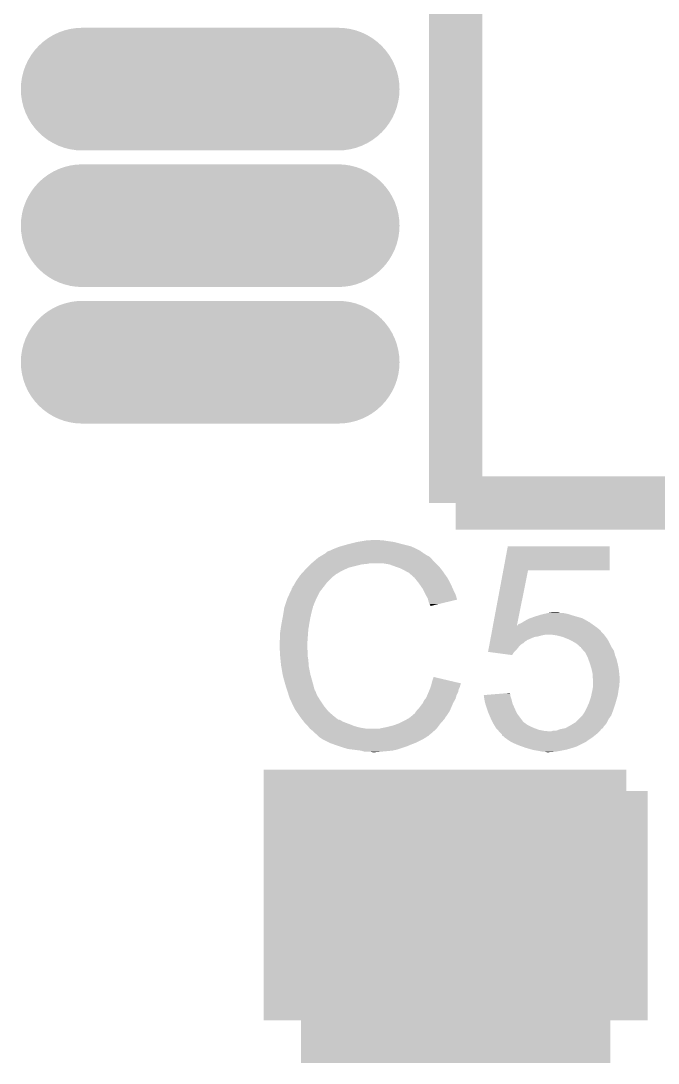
# Model space of a CAD drawing. Extents: x -0.06 to 0.95, y -0.15 to 2.11.
# Drawn here: x 0.2895 to 0.409, y 0.322 to 0.5174 of the extents above; entities that cross this region are included whole.
import ezdxf

# ---------------------------------------------------------------- set-up
doc = ezdxf.new("R2010")
doc.units = 0
doc.layers.get('0').update_dxf_attribs({"linetype": 'CONTINUOUS'})
doc.layers.add('LORA_CLICK_V104_GTO', color=6, linetype='CONTINUOUS')
doc.layers.add('LORA_CLICK_V104_GTS', color=1, linetype='CONTINUOUS')

# ---------------------------------------------------------------- blocks, each defined once
blk = doc.blocks.new('OBLONG_10')
at = {"const_width": 0.023}
blk.add_lwpolyline([(0.024, 0), (-0.024, 0)], dxfattribs=at)
at = {"const_width": 0.0115}
for points in [[(-0.02975, 0, 1), (-0.01825, 0, 1)], [(0.01825, 0, 1), (0.02975, 0, 1)]]:
    blk.add_lwpolyline(points, format="xyb", close=True, dxfattribs=at)
blk = doc.blocks.new('RECTANGLE_11')
blk.add_solid([(0.029, 0.024), (0.029, -0.024), (-0.029, 0.024), (-0.029, -0.024)])

msp = doc.modelspace()

# ---------------------------------------------------------------- linework, layer by layer
at = {"layer": 'LORA_CLICK_V104_GTO'}
for points, const_width in [([(0.371, 0.427), (0.371, 0.6576)], 0.01), ([(0.371, 0.427), (0.53, 0.427)], 0.01), ([(0.339, 0.33), (0.339, 0.373), (0.403, 0.373)], 0.008), ([(0.403, 0.33), (0.403, 0.373)], 0.008)]:
    msp.add_lwpolyline(points, dxfattribs=dict(at, const_width=const_width))
for points in [[(0.3475, 0.4181), (0.3479, 0.4183), (0.3643, 0.4181), (0.3639, 0.4183)], [(0.3479, 0.4183), (0.3484, 0.4185), (0.3639, 0.4183), (0.3635, 0.4185)], [(0.3484, 0.4185), (0.3489, 0.4187), (0.3635, 0.4185), (0.36305, 0.4187)], [(0.3489, 0.4187), (0.3495, 0.4189), (0.36305, 0.4187), (0.3626, 0.4189)], [(0.3495, 0.4189), (0.3509, 0.4193), (0.3626, 0.4189), (0.361, 0.4193)], [(0.3509, 0.4193), (0.3525, 0.4197), (0.361, 0.4193), (0.3595, 0.4197)], [(0.3525, 0.4197), (0.3537, 0.4199), (0.3595, 0.4197), (0.3581, 0.4199)], [(0.3537, 0.4199), (0.3543, 0.42), (0.3581, 0.4199), (0.3575, 0.42)], [(0.3543, 0.42), (0.3561, 0.4201), (0.357, 0.42), (0.3566, 0.4201)], [(0.37996, 0.4144), (0.3808, 0.4189), (0.3999, 0.4144), (0.3999, 0.4189)], [(0.3808, 0.4189), (0.3808, 0.4189), (0.3999, 0.4189), (0.3808, 0.4189)], [(0.344, 0.4157), (0.34471, 0.4163), (0.3673, 0.4157), (0.3667, 0.4163)], [(0.34471, 0.4163), (0.34506, 0.4166), (0.3667, 0.4163), (0.3665, 0.4166)], [(0.34506, 0.4166), (0.3453, 0.4168), (0.3665, 0.4166), (0.3663, 0.4168)], [(0.3453, 0.4168), (0.34547, 0.4169), (0.3663, 0.4168), (0.3662, 0.4169)], [(0.34547, 0.4169), (0.34563, 0.417), (0.3662, 0.4169), (0.366, 0.417)], [(0.34563, 0.417), (0.3458, 0.4171), (0.366, 0.417), (0.3659, 0.4171)], [(0.3458, 0.4171), (0.34663, 0.4176), (0.3658, 0.4171), (0.365, 0.4176)], [(0.3458, 0.4171), (0.3458, 0.4171), (0.3659, 0.4171), (0.3658, 0.4171)], [(0.34663, 0.4176), (0.3468, 0.4177), (0.365, 0.4176), (0.36486, 0.4177)], [(0.3468, 0.4178), (0.3472, 0.418), (0.36472, 0.4178), (0.36444, 0.418)], [(0.3468, 0.4177), (0.3468, 0.4178), (0.36486, 0.4177), (0.36472, 0.4178)], [(0.3472, 0.418), (0.3475, 0.4181), (0.36444, 0.418), (0.3643, 0.4181)], [(0.34199, 0.4136), (0.34263, 0.4143), (0.3485, 0.4136), (0.3497, 0.4143)], [(0.34263, 0.4143), (0.3429, 0.4146), (0.3497, 0.4143), (0.35035, 0.4146)], [(0.3429, 0.4146), (0.3432, 0.4149), (0.35035, 0.4146), (0.351, 0.4149)], [(0.3432, 0.4149), (0.3438, 0.4155), (0.351, 0.4149), (0.3534, 0.4155)], [(0.3438, 0.4155), (0.3439, 0.4156), (0.3534, 0.4155), (0.3544, 0.4156)], [(0.3439, 0.4156), (0.344, 0.4157), (0.3544, 0.4156), (0.3549, 0.4157)], [(0.3586, 0.4155), (0.3574, 0.4157), (0.3675, 0.4155), (0.3673, 0.4157)], [(0.3597, 0.4151), (0.3586, 0.4155), (0.3679, 0.4151), (0.3675, 0.4155)], [(0.36, 0.415), (0.3597, 0.4151), (0.368, 0.415), (0.3679, 0.4151)], [(0.3606, 0.4148), (0.36, 0.415), (0.36816, 0.4148), (0.368, 0.415)], [(0.3612, 0.4145), (0.3606, 0.4148), (0.3684, 0.4145), (0.36816, 0.4148)], [(0.3614, 0.4144), (0.3612, 0.4145), (0.36847, 0.4144), (0.3684, 0.4145)], [(0.3619, 0.4141), (0.3614, 0.4144), (0.36869, 0.4141), (0.36847, 0.4144)], [(0.37803, 0.4041), (0.37996, 0.4144), (0.38252, 0.4041), (0.3846, 0.4144)], [(0.37996, 0.4144), (0.37996, 0.4144), (0.3846, 0.4144), (0.3999, 0.4144)], [(0.34096, 0.4121), (0.3412, 0.4125), (0.3469, 0.4121), (0.3473, 0.4125)], [(0.3412, 0.4125), (0.34169, 0.4132), (0.3473, 0.4125), (0.348, 0.4132)], [(0.34169, 0.4132), (0.3419, 0.4135), (0.348, 0.4132), (0.3484, 0.4135)], [(0.3419, 0.4135), (0.34199, 0.4136), (0.3484, 0.4135), (0.3485, 0.4136)], [(0.3623, 0.4139), (0.3619, 0.4141), (0.36883, 0.4139), (0.36869, 0.4141)], [(0.3624, 0.4138), (0.3623, 0.4139), (0.3689, 0.4138), (0.36883, 0.4139)], [(0.36319, 0.4131), (0.3624, 0.4138), (0.3694, 0.4131), (0.3689, 0.4138)], [(0.3633, 0.413), (0.36319, 0.4131), (0.36946, 0.413), (0.3694, 0.4131)], [(0.36378, 0.4124), (0.3633, 0.413), (0.3698, 0.4124), (0.36946, 0.413)], [(0.3641, 0.412), (0.36378, 0.4124), (0.37, 0.412), (0.3698, 0.4124)], [(0.34002, 0.4103), (0.3403, 0.4109), (0.3455, 0.4103), (0.34597, 0.4109)], [(0.3403, 0.411), (0.3404, 0.4111), (0.34604, 0.411), (0.34612, 0.4111)], [(0.3403, 0.4109), (0.3403, 0.411), (0.34597, 0.4109), (0.34604, 0.411)], [(0.3404, 0.4111), (0.3405, 0.4114), (0.34612, 0.4111), (0.34636, 0.4114)], [(0.3405, 0.4114), (0.3407, 0.4116), (0.34636, 0.4114), (0.34651, 0.4116)], [(0.3407, 0.4116), (0.3409, 0.412), (0.34651, 0.4116), (0.34682, 0.412)], [(0.3409, 0.412), (0.34096, 0.4121), (0.34682, 0.412), (0.3469, 0.4121)], [(0.36438, 0.4116), (0.3641, 0.412), (0.3702, 0.4116), (0.37, 0.412)], [(0.3648, 0.411), (0.36438, 0.4116), (0.37047, 0.411), (0.3702, 0.4116)], [(0.36495, 0.4107), (0.3648, 0.411), (0.3706, 0.4107), (0.37047, 0.411)], [(0.3653, 0.41), (0.36495, 0.4107), (0.37095, 0.41), (0.3706, 0.4107)], [(0.33907, 0.4079), (0.33947, 0.4091), (0.3444, 0.4079), (0.3449, 0.4091)], [(0.33947, 0.4091), (0.3395, 0.4092), (0.3449, 0.4091), (0.34495, 0.4092)], [(0.3395, 0.4092), (0.34002, 0.4103), (0.34495, 0.4092), (0.3455, 0.4103)], [(0.36536, 0.4099), (0.3653, 0.41), (0.371, 0.4099), (0.37095, 0.41)], [(0.3658, 0.4091), (0.36536, 0.4099), (0.37124, 0.4091), (0.371, 0.4099)], [(0.36585, 0.4089), (0.3658, 0.4091), (0.3713, 0.4089), (0.37124, 0.4091)], [(0.3659, 0.4087), (0.36585, 0.4089), (0.37047, 0.4087), (0.3713, 0.4089)], [(0.3661, 0.4081), (0.3659, 0.4087), (0.36796, 0.4081), (0.37047, 0.4087)], [(0.3386, 0.4056), (0.33875, 0.4065), (0.3438, 0.4056), (0.344, 0.4065)], [(0.33875, 0.4065), (0.33888, 0.4073), (0.344, 0.4065), (0.3442, 0.4073)], [(0.33888, 0.4073), (0.3389, 0.4074), (0.3442, 0.4073), (0.34425, 0.4074)], [(0.3389, 0.4074), (0.33893, 0.4075), (0.34425, 0.4074), (0.3443, 0.4075)], [(0.33893, 0.4075), (0.339, 0.4077), (0.3443, 0.4075), (0.3443, 0.4077)], [(0.339, 0.4077), (0.33903, 0.4078), (0.3443, 0.4077), (0.3444, 0.4078)], [(0.33903, 0.4078), (0.33907, 0.4079), (0.3444, 0.4078), (0.3444, 0.4079)], [(0.3663, 0.4079), (0.3661, 0.4081), (0.36713, 0.4079), (0.36796, 0.4081)], [(0.3663, 0.4077), (0.3663, 0.4079), (0.3663, 0.4077), (0.36713, 0.4079)], [(0.3884, 0.4064), (0.3891, 0.4065), (0.3906, 0.4064), (0.3903, 0.4065)], [(0.3891, 0.4065), (0.3891, 0.4065), (0.3903, 0.4065), (0.3891, 0.4065)], [(0.3383, 0.404), (0.33839, 0.4045), (0.34352, 0.404), (0.3436, 0.4045)], [(0.33839, 0.4045), (0.3386, 0.4056), (0.3436, 0.4045), (0.3438, 0.4056)], [(0.3831, 0.4044), (0.3835, 0.4046), (0.39648, 0.4044), (0.3962, 0.4046)], [(0.3835, 0.4046), (0.3838, 0.4048), (0.3962, 0.4046), (0.39585, 0.4048)], [(0.3838, 0.4048), (0.3847, 0.4053), (0.39585, 0.4048), (0.39498, 0.4053)], [(0.3847, 0.4053), (0.38498, 0.4054), (0.39498, 0.4053), (0.3948, 0.4054)], [(0.38498, 0.4054), (0.3858, 0.4057), (0.3948, 0.4054), (0.39375, 0.4057)], [(0.3858, 0.4057), (0.38677, 0.406), (0.39375, 0.4057), (0.3927, 0.406)], [(0.38677, 0.406), (0.3871, 0.4061), (0.3927, 0.406), (0.3924, 0.4061)], [(0.3871, 0.4061), (0.38753, 0.4062), (0.3924, 0.4061), (0.3921, 0.4062)], [(0.38753, 0.4062), (0.3884, 0.4064), (0.3921, 0.4062), (0.3911, 0.4064)], [(0.3381, 0.4026), (0.3382, 0.4033), (0.34335, 0.4026), (0.3434, 0.4033)], [(0.3381, 0.4015), (0.3381, 0.4026), (0.34327, 0.4015), (0.34335, 0.4026)], [(0.3382, 0.4033), (0.3383, 0.404), (0.3434, 0.4033), (0.34352, 0.404)], [(0.37772, 0.4024), (0.37781, 0.4029), (0.3988, 0.4024), (0.3983, 0.4029)], [(0.37781, 0.4029), (0.37783, 0.403), (0.3983, 0.4029), (0.3983, 0.403)], [(0.37783, 0.403), (0.37794, 0.4036), (0.3983, 0.403), (0.3976, 0.4036)], [(0.37794, 0.4036), (0.37802, 0.404), (0.3976, 0.4036), (0.39704, 0.404)], [(0.37802, 0.404), (0.37803, 0.4041), (0.3825, 0.404), (0.3826, 0.4041)], [(0.3825, 0.404), (0.38252, 0.4041), (0.39704, 0.404), (0.3969, 0.4041)], [(0.3827, 0.4041), (0.3828, 0.4043), (0.3969, 0.4041), (0.39662, 0.4043)], [(0.3828, 0.4043), (0.3831, 0.4044), (0.39662, 0.4043), (0.39648, 0.4044)], [(0.338, 0.4011), (0.3381, 0.4015), (0.34324, 0.4011), (0.34327, 0.4015)], [(0.338, 0.4005), (0.338, 0.4011), (0.3432, 0.4005), (0.34324, 0.4011)], [(0.37736, 0.4005), (0.37742, 0.4008), (0.3833, 0.4005), (0.3838, 0.4008)], [(0.37742, 0.4008), (0.37747, 0.4011), (0.3838, 0.4008), (0.3841, 0.4011)], [(0.37747, 0.4011), (0.37749, 0.4012), (0.3841, 0.4011), (0.3843, 0.4012)], [(0.37749, 0.4012), (0.37751, 0.4013), (0.3843, 0.4012), (0.3844, 0.4013)], [(0.37751, 0.4013), (0.37762, 0.4019), (0.3844, 0.4013), (0.3858, 0.4019)], [(0.37762, 0.4019), (0.37764, 0.402), (0.3858, 0.4019), (0.3865, 0.402)], [(0.37764, 0.402), (0.37768, 0.4022), (0.3865, 0.402), (0.3872, 0.4022)], [(0.37768, 0.4022), (0.3777, 0.4023), (0.3872, 0.4022), (0.3877, 0.4023)], [(0.3777, 0.4023), (0.37772, 0.4024), (0.39887, 0.4023), (0.3988, 0.4024)], [(0.3899, 0.4022), (0.3892, 0.4023), (0.39895, 0.4022), (0.39887, 0.4023)], [(0.3911, 0.4019), (0.3899, 0.4022), (0.39918, 0.4019), (0.39895, 0.4022)], [(0.39185, 0.4016), (0.3911, 0.4019), (0.3994, 0.4016), (0.39918, 0.4019)], [(0.3921, 0.4015), (0.39185, 0.4016), (0.39946, 0.4015), (0.3994, 0.4016)], [(0.3929, 0.4011), (0.3921, 0.4015), (0.3997, 0.4011), (0.39946, 0.4015)], [(0.3936, 0.4007), (0.3929, 0.4011), (0.3999, 0.4007), (0.3997, 0.4011)], [(0.3941, 0.4003), (0.3936, 0.4007), (0.4001, 0.4003), (0.3999, 0.4007)], [(0.33804, 0.3996), (0.338, 0.4005), (0.3432, 0.3996), (0.3432, 0.4005)], [(0.33806, 0.3993), (0.33804, 0.3996), (0.3433, 0.3993), (0.3432, 0.3996)], [(0.3381, 0.3985), (0.33806, 0.3993), (0.3433, 0.3985), (0.3433, 0.3993)], [(0.3771, 0.3991), (0.37719, 0.3996), (0.382, 0.3991), (0.3825, 0.3996)], [(0.3816, 0.3985), (0.37711, 0.3991), (0.3816, 0.3985), (0.382, 0.3991)], [(0.37719, 0.3996), (0.37729, 0.4001), (0.3825, 0.3996), (0.3829, 0.4001)], [(0.37729, 0.4001), (0.37736, 0.4005), (0.3829, 0.4001), (0.3833, 0.4005)], [(0.3944, 0.4), (0.3941, 0.4003), (0.40025, 0.4), (0.4001, 0.4003)], [(0.3945, 0.3999), (0.3945, 0.4), (0.4003, 0.3999), (0.40025, 0.4)], [(0.39503, 0.3993), (0.3945, 0.3999), (0.4007, 0.3993), (0.4003, 0.3999)], [(0.3953, 0.399), (0.39503, 0.3993), (0.40078, 0.399), (0.4007, 0.3993)], [(0.39555, 0.3985), (0.3953, 0.399), (0.4009, 0.3985), (0.40078, 0.399)], [(0.33813, 0.3982), (0.3381, 0.3985), (0.3433, 0.3982), (0.3433, 0.3985)], [(0.33819, 0.3976), (0.33813, 0.3982), (0.3434, 0.3976), (0.3433, 0.3982)], [(0.3383, 0.3965), (0.33819, 0.3976), (0.34348, 0.3965), (0.3434, 0.3976)], [(0.3958, 0.398), (0.39555, 0.3985), (0.40109, 0.398), (0.4009, 0.3985)], [(0.39591, 0.3977), (0.3958, 0.398), (0.4012, 0.3977), (0.40109, 0.398)], [(0.3962, 0.3969), (0.39591, 0.3977), (0.4014, 0.3969), (0.4012, 0.3977)], [(0.3965, 0.3959), (0.3962, 0.3969), (0.4016, 0.3959), (0.4014, 0.3969)], [(0.33834, 0.3963), (0.3383, 0.3965), (0.3435, 0.3963), (0.34348, 0.3965)], [(0.3386, 0.3948), (0.33834, 0.3963), (0.3438, 0.3948), (0.3435, 0.3963)], [(0.3388, 0.394), (0.3386, 0.3948), (0.34403, 0.394), (0.3438, 0.3948)], [(0.3967, 0.395), (0.3965, 0.3959), (0.4017, 0.395), (0.4016, 0.3959)], [(0.3967, 0.3943), (0.3967, 0.395), (0.40177, 0.3943), (0.4017, 0.395)], [(0.33897, 0.3934), (0.3388, 0.394), (0.3442, 0.3934), (0.34403, 0.394)], [(0.3392, 0.3926), (0.33897, 0.3934), (0.34441, 0.3926), (0.3442, 0.3934)], [(0.3664, 0.3927), (0.36645, 0.3929), (0.37185, 0.3927), (0.3719, 0.3929)], [(0.36645, 0.3929), (0.3665, 0.3931), (0.3719, 0.3929), (0.372, 0.3931)], [(0.3665, 0.3931), (0.36652, 0.3932), (0.372, 0.3931), (0.372, 0.3932)], [(0.36652, 0.3932), (0.3666, 0.3935), (0.372, 0.3932), (0.37072, 0.3935)], [(0.3666, 0.3935), (0.3669, 0.3944), (0.37072, 0.3935), (0.3669, 0.3944)], [(0.3968, 0.394), (0.3967, 0.3943), (0.4018, 0.394), (0.40177, 0.3943)], [(0.39679, 0.3927), (0.3968, 0.3928), (0.4017, 0.3927), (0.4017, 0.3928)], [(0.3968, 0.3935), (0.3968, 0.394), (0.4018, 0.3935), (0.4018, 0.394)], [(0.3968, 0.3931), (0.3968, 0.3935), (0.4017, 0.3931), (0.4018, 0.3935)], [(0.3968, 0.3928), (0.3968, 0.3931), (0.4017, 0.3928), (0.4017, 0.3931)], [(0.33943, 0.3919), (0.3392, 0.3926), (0.3446, 0.3919), (0.34441, 0.3926)], [(0.33947, 0.3918), (0.33943, 0.3919), (0.3447, 0.3918), (0.3446, 0.3919)], [(0.33953, 0.3916), (0.33947, 0.3918), (0.3448, 0.3916), (0.3447, 0.3918)], [(0.3396, 0.3914), (0.33953, 0.3916), (0.34487, 0.3914), (0.3448, 0.3916)], [(0.33963, 0.3913), (0.3396, 0.3914), (0.3449, 0.3913), (0.34487, 0.3914)], [(0.3397, 0.391), (0.33963, 0.3913), (0.34505, 0.391), (0.3449, 0.3913)], [(0.3398, 0.3907), (0.3397, 0.391), (0.3452, 0.3907), (0.34505, 0.391)], [(0.3655, 0.3905), (0.36571, 0.391), (0.37106, 0.3905), (0.3712, 0.391)], [(0.36571, 0.391), (0.36597, 0.3916), (0.3712, 0.391), (0.3715, 0.3916)], [(0.36597, 0.3916), (0.3661, 0.3919), (0.3715, 0.3916), (0.37156, 0.3919)], [(0.3661, 0.3919), (0.36617, 0.3921), (0.37156, 0.3919), (0.3716, 0.3921)], [(0.36617, 0.3921), (0.36632, 0.3925), (0.3716, 0.3921), (0.3718, 0.3925)], [(0.36632, 0.3925), (0.3664, 0.3927), (0.3718, 0.3925), (0.37185, 0.3927)], [(0.3763, 0.391), (0.37753, 0.3911), (0.3813, 0.391), (0.3813, 0.3911)], [(0.37633, 0.3908), (0.3763, 0.391), (0.3813, 0.3908), (0.3813, 0.391)], [(0.37753, 0.3911), (0.37998, 0.3913), (0.3813, 0.3911), (0.3812, 0.3913)], [(0.37998, 0.3913), (0.3812, 0.3914), (0.3812, 0.3913), (0.3812, 0.3914)], [(0.3964, 0.3907), (0.39644, 0.3909), (0.40134, 0.3907), (0.4014, 0.3909)], [(0.39644, 0.3909), (0.39657, 0.3915), (0.4014, 0.3909), (0.4015, 0.3915)], [(0.39657, 0.3915), (0.3967, 0.3921), (0.4015, 0.3915), (0.40159, 0.3921)], [(0.3967, 0.3921), (0.39671, 0.3922), (0.40159, 0.3921), (0.4016, 0.3922)], [(0.39671, 0.3922), (0.39679, 0.3927), (0.4016, 0.3922), (0.4017, 0.3927)], [(0.3399, 0.3904), (0.3398, 0.3907), (0.34539, 0.3904), (0.3452, 0.3907)], [(0.34, 0.3902), (0.3399, 0.3904), (0.34551, 0.3902), (0.34539, 0.3904)], [(0.34014, 0.3899), (0.34, 0.3902), (0.3457, 0.3899), (0.34551, 0.3902)], [(0.34056, 0.389), (0.34014, 0.3899), (0.3463, 0.389), (0.3457, 0.3899)], [(0.3408, 0.3885), (0.34056, 0.389), (0.3467, 0.3885), (0.3463, 0.389)], [(0.3641, 0.3885), (0.3644, 0.3889), (0.37012, 0.3885), (0.37029, 0.3889)], [(0.3644, 0.3889), (0.3648, 0.3894), (0.37029, 0.3889), (0.37051, 0.3894)], [(0.3648, 0.3894), (0.3649, 0.3896), (0.37051, 0.3894), (0.3706, 0.3896)], [(0.3649, 0.3896), (0.3651, 0.39), (0.3706, 0.3896), (0.37083, 0.39)], [(0.3651, 0.39), (0.36534, 0.3903), (0.37083, 0.39), (0.371, 0.3903)], [(0.36534, 0.3903), (0.3655, 0.3905), (0.371, 0.3903), (0.37106, 0.3905)], [(0.3764, 0.3902), (0.37633, 0.3908), (0.3815, 0.3902), (0.3813, 0.3908)], [(0.37658, 0.3894), (0.3764, 0.3902), (0.3817, 0.3894), (0.3815, 0.3902)], [(0.3766, 0.3893), (0.37658, 0.3894), (0.38174, 0.3893), (0.3817, 0.3894)], [(0.3771, 0.3878), (0.3766, 0.3893), (0.38241, 0.3878), (0.38174, 0.3893)], [(0.3956, 0.3886), (0.396, 0.3895), (0.4007, 0.3886), (0.401, 0.3895)], [(0.396, 0.3895), (0.3964, 0.3907), (0.401, 0.3895), (0.40134, 0.3907)], [(0.34113, 0.388), (0.3408, 0.3885), (0.3471, 0.388), (0.3467, 0.3885)], [(0.34167, 0.3872), (0.34113, 0.388), (0.348, 0.3872), (0.3471, 0.388)], [(0.3418, 0.387), (0.34167, 0.3872), (0.34825, 0.387), (0.348, 0.3872)], [(0.34226, 0.3864), (0.3418, 0.387), (0.349, 0.3864), (0.34825, 0.387)], [(0.3623, 0.3867), (0.3628, 0.3871), (0.36903, 0.3867), (0.3693, 0.3871)], [(0.3628, 0.3871), (0.3631, 0.3874), (0.3693, 0.3871), (0.3695, 0.3874)], [(0.3631, 0.3874), (0.3633, 0.3875), (0.3695, 0.3874), (0.36957, 0.3875)], [(0.3633, 0.3875), (0.3635, 0.3878), (0.36957, 0.3875), (0.36977, 0.3878)], [(0.3635, 0.3878), (0.36365, 0.388), (0.36977, 0.3878), (0.3699, 0.388)], [(0.36365, 0.388), (0.3638, 0.3882), (0.3699, 0.388), (0.36999, 0.3882)], [(0.3638, 0.3882), (0.3641, 0.3885), (0.36999, 0.3882), (0.37012, 0.3885)], [(0.37719, 0.3876), (0.3771, 0.3878), (0.3825, 0.3876), (0.38241, 0.3878)], [(0.3777, 0.3864), (0.37719, 0.3876), (0.3834, 0.3864), (0.3825, 0.3876)], [(0.3941, 0.3865), (0.3948, 0.3872), (0.3997, 0.3865), (0.4002, 0.3872)], [(0.3948, 0.3872), (0.3952, 0.3878), (0.4002, 0.3872), (0.40042, 0.3878)], [(0.3952, 0.3878), (0.3953, 0.388), (0.40042, 0.3878), (0.4005, 0.388)], [(0.3953, 0.388), (0.3956, 0.3886), (0.4005, 0.388), (0.4007, 0.3886)], [(0.34242, 0.3862), (0.34226, 0.3864), (0.3496, 0.3862), (0.3492, 0.3864)], [(0.34226, 0.3864), (0.34226, 0.3864), (0.3492, 0.3864), (0.349, 0.3864)], [(0.34257, 0.386), (0.34242, 0.3862), (0.3499, 0.386), (0.3496, 0.3862)], [(0.34265, 0.3859), (0.34257, 0.386), (0.3502, 0.3859), (0.3499, 0.386)], [(0.3428, 0.3857), (0.34265, 0.3859), (0.35073, 0.3857), (0.3502, 0.3859)], [(0.3429, 0.3856), (0.3428, 0.3857), (0.351, 0.3856), (0.35073, 0.3857)], [(0.3433, 0.3852), (0.3429, 0.3856), (0.352, 0.3852), (0.351, 0.3856)], [(0.34354, 0.3849), (0.3433, 0.3852), (0.3531, 0.3849), (0.352, 0.3852)], [(0.3576, 0.3849), (0.3581, 0.385), (0.3676, 0.3849), (0.36767, 0.385)], [(0.3581, 0.385), (0.3593, 0.3853), (0.36767, 0.385), (0.3679, 0.3853)], [(0.3593, 0.3853), (0.3604, 0.3857), (0.3679, 0.3853), (0.3682, 0.3857)], [(0.3604, 0.3857), (0.3616, 0.3863), (0.3682, 0.3857), (0.36873, 0.3863)], [(0.3616, 0.3863), (0.36195, 0.3865), (0.36873, 0.3863), (0.3689, 0.3865)], [(0.36195, 0.3865), (0.3623, 0.3867), (0.3689, 0.3865), (0.36903, 0.3867)], [(0.3779, 0.386), (0.3777, 0.3864), (0.3837, 0.386), (0.3834, 0.3864)], [(0.37795, 0.3859), (0.3779, 0.386), (0.3838, 0.3859), (0.3837, 0.386)], [(0.378, 0.3858), (0.37795, 0.3859), (0.38395, 0.3858), (0.3838, 0.3859)], [(0.37806, 0.3857), (0.378, 0.3858), (0.3841, 0.3857), (0.38395, 0.3858)], [(0.37824, 0.3854), (0.37806, 0.3857), (0.3845, 0.3854), (0.3841, 0.3857)], [(0.37842, 0.3851), (0.37824, 0.3854), (0.3851, 0.3851), (0.3845, 0.3854)], [(0.3786, 0.3848), (0.37842, 0.3851), (0.3858, 0.3848), (0.3851, 0.3851)], [(0.39178, 0.3849), (0.39196, 0.385), (0.3987, 0.3849), (0.3987, 0.385)], [(0.39196, 0.385), (0.3925, 0.3853), (0.3987, 0.385), (0.39896, 0.3853)], [(0.3925, 0.3853), (0.39317, 0.3857), (0.39896, 0.3853), (0.3993, 0.3857)], [(0.39317, 0.3857), (0.3935, 0.3859), (0.3993, 0.3857), (0.3994, 0.3859)], [(0.3935, 0.3859), (0.3941, 0.3865), (0.3994, 0.3859), (0.3997, 0.3865)], [(0.3437, 0.3847), (0.34354, 0.3849), (0.3543, 0.3847), (0.3531, 0.3849)], [(0.3442, 0.3843), (0.3437, 0.3847), (0.367, 0.3843), (0.3674, 0.3847)], [(0.3446, 0.3839), (0.3442, 0.3843), (0.36654, 0.3839), (0.367, 0.3843)], [(0.345, 0.3836), (0.3446, 0.3839), (0.3662, 0.3836), (0.36654, 0.3839)], [(0.3452, 0.3834), (0.345, 0.3836), (0.366, 0.3834), (0.3661, 0.3836)], [(0.345, 0.3836), (0.345, 0.3836), (0.3661, 0.3836), (0.3662, 0.3836)], [(0.3453, 0.3833), (0.3452, 0.3834), (0.3658, 0.3833), (0.366, 0.3834)], [(0.3455, 0.3831), (0.3453, 0.3833), (0.3655, 0.3831), (0.3658, 0.3833)], [(0.3458, 0.3829), (0.3455, 0.3831), (0.36517, 0.3829), (0.3655, 0.3831)], [(0.3567, 0.3847), (0.3571, 0.3848), (0.3674, 0.3847), (0.3675, 0.3848)], [(0.3571, 0.3848), (0.3576, 0.3849), (0.3675, 0.3848), (0.3676, 0.3849)], [(0.3789, 0.3845), (0.3786, 0.3848), (0.3866, 0.3845), (0.3858, 0.3848)], [(0.379, 0.3844), (0.3789, 0.3845), (0.3871, 0.3844), (0.3866, 0.3845)], [(0.37907, 0.3843), (0.379, 0.3844), (0.3876, 0.3843), (0.3871, 0.3844)], [(0.37913, 0.3842), (0.37907, 0.3843), (0.3886, 0.3842), (0.3876, 0.3843)], [(0.3792, 0.3841), (0.37913, 0.3842), (0.3979, 0.3841), (0.398, 0.3842)], [(0.3794, 0.3839), (0.3792, 0.3841), (0.3977, 0.3839), (0.3979, 0.3841)], [(0.3797, 0.3836), (0.3794, 0.3839), (0.39732, 0.3836), (0.3977, 0.3839)], [(0.3798, 0.3833), (0.3797, 0.3836), (0.39695, 0.3833), (0.39732, 0.3836)], [(0.38, 0.3832), (0.38, 0.3833), (0.39683, 0.3832), (0.39695, 0.3833)], [(0.38014, 0.3831), (0.38, 0.3832), (0.3967, 0.3831), (0.39683, 0.3832)], [(0.3807, 0.3827), (0.38014, 0.3831), (0.3961, 0.3827), (0.3967, 0.3831)], [(0.3889, 0.3842), (0.3892, 0.3843), (0.398, 0.3842), (0.3981, 0.3843)], [(0.3898, 0.3843), (0.3906, 0.3846), (0.3981, 0.3843), (0.3983, 0.3846)], [(0.3906, 0.3846), (0.3916, 0.3848), (0.3983, 0.3846), (0.3986, 0.3848)], [(0.3916, 0.3848), (0.39178, 0.3849), (0.3986, 0.3848), (0.3987, 0.3849)], [(0.3459, 0.3828), (0.3459, 0.3829), (0.365, 0.3828), (0.36517, 0.3829)], [(0.3475, 0.382), (0.3459, 0.3828), (0.3634, 0.382), (0.365, 0.3828)], [(0.34835, 0.3817), (0.3475, 0.382), (0.3626, 0.3817), (0.3634, 0.382)], [(0.3492, 0.3814), (0.34835, 0.3817), (0.3619, 0.3814), (0.3626, 0.3817)], [(0.3508, 0.3809), (0.3492, 0.3814), (0.3604, 0.3809), (0.3619, 0.3814)], [(0.3813, 0.3823), (0.3807, 0.3827), (0.39554, 0.3823), (0.3961, 0.3827)], [(0.3815, 0.3822), (0.3813, 0.3823), (0.3954, 0.3822), (0.39554, 0.3823)], [(0.3821, 0.3819), (0.3815, 0.3822), (0.3948, 0.3819), (0.3954, 0.3822)], [(0.3828, 0.3816), (0.3821, 0.3819), (0.3942, 0.3816), (0.3948, 0.3819)], [(0.38336, 0.3814), (0.3828, 0.3816), (0.3938, 0.3814), (0.3942, 0.3816)], [(0.3842, 0.3811), (0.38336, 0.3814), (0.3929, 0.3811), (0.3938, 0.3814)], [(0.38525, 0.3808), (0.3842, 0.3811), (0.3919, 0.3808), (0.3929, 0.3811)], [(0.3516, 0.3808), (0.3508, 0.3809), (0.3601, 0.3808), (0.3604, 0.3809)], [(0.3532, 0.3806), (0.3516, 0.3808), (0.3592, 0.3806), (0.3601, 0.3808)], [(0.35355, 0.3805), (0.3532, 0.3806), (0.3582, 0.3805), (0.3592, 0.3806)], [(0.3539, 0.3804), (0.35355, 0.3805), (0.3571, 0.3804), (0.3582, 0.3805)], [(0.3554, 0.3803), (0.355, 0.3804), (0.356, 0.3803), (0.3571, 0.3804)], [(0.3856, 0.3807), (0.38525, 0.3808), (0.3914, 0.3807), (0.3919, 0.3808)], [(0.3862, 0.3806), (0.3856, 0.3807), (0.3909, 0.3806), (0.3914, 0.3807)], [(0.3868, 0.3805), (0.3862, 0.3806), (0.39035, 0.3805), (0.3909, 0.3806)], [(0.3873, 0.3804), (0.3868, 0.3805), (0.3898, 0.3804), (0.39035, 0.3805)], [(0.3881, 0.3803), (0.3877, 0.3804), (0.3886, 0.3803), (0.3898, 0.3804)]]:
    msp.add_solid(points, dxfattribs=at)

# ---------------------------------------------------------------- block references
at = {"layer": 'LORA_CLICK_V104_GTS'}
for name, p in [('OBLONG_10', (0.325, 0.5046)), ('OBLONG_10', (0.325, 0.479)), ('OBLONG_10', (0.325, 0.4534)), ('RECTANGLE_11', (0.371, 0.346))]:
    msp.add_blockref(name, p, dxfattribs=at)

doc.saveas('drawing.dxf')
